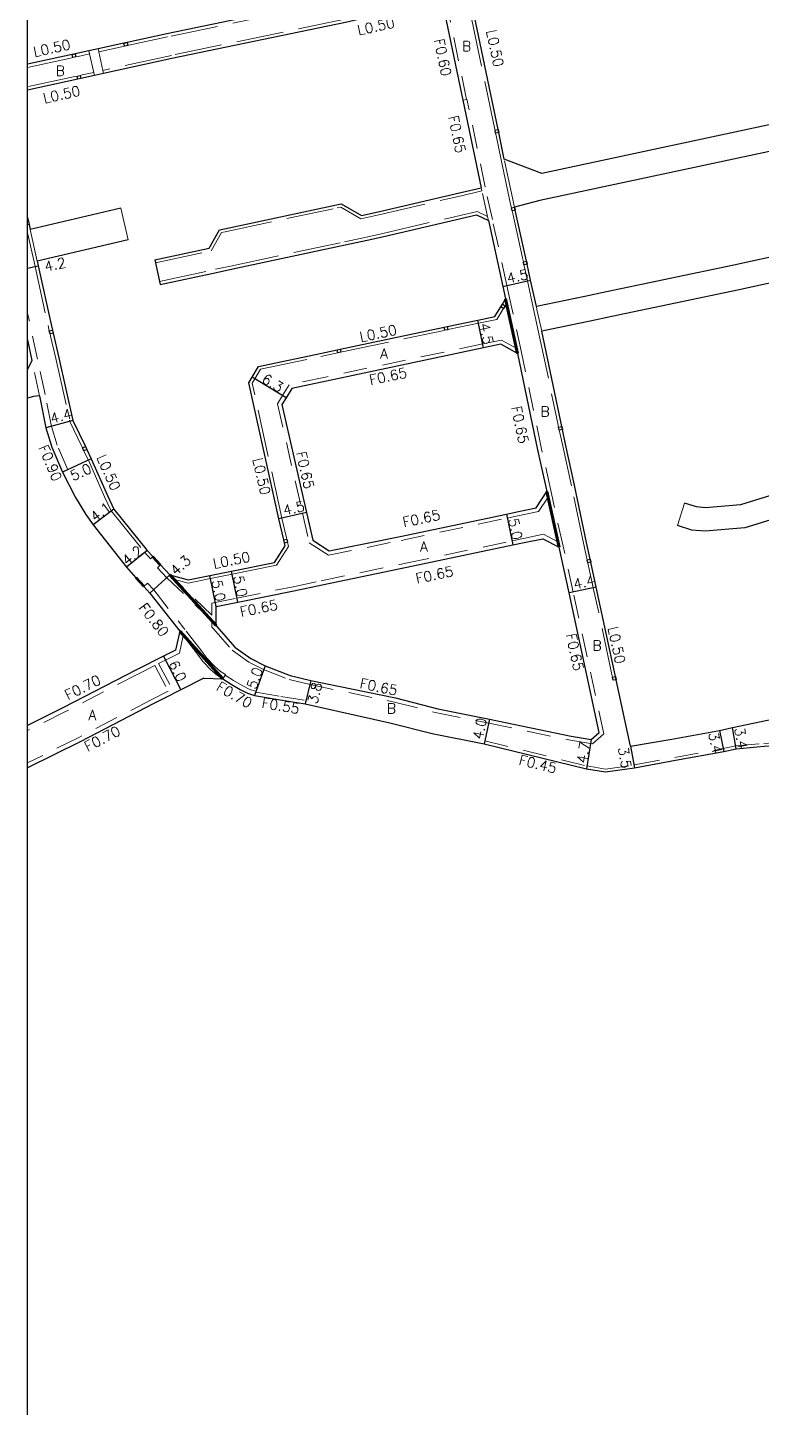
# Model space of a CAD drawing. Header units: metres. Extents: x -11200 to -10400, y -111600 to -111000.
# Drawn here: x -11200 to -11083.7, y -111480.3 to -111261.6 of the extents above; entities that cross this region are included whole.
import ezdxf

# ---------------------------------------------------------------- set-up
doc = ezdxf.new("R2010")
doc.units = ezdxf.units.M
doc.header["$LTSCALE"] = 2.5
doc.linetypes.add('22320', pattern=[2.5, 1.5, -1])
doc.linetypes.add('22330', pattern=[4, 3, -1])
for name, color, linetype, lineweight in [('2101000', 177, 'Continuous', 30), ('2101001', 1, 'Continuous', 30), ('2102000', 191, 'Continuous', 30), ('2102001', 191, 'Continuous', 9), ('2203000', 5, 'Continuous', 50), ('2232000', 4, '22320', 9), ('2233000', 62, '22330', 9), ('6165200', 3, 'Continuous', 30), ('9201100', 215, 'Continuous', 30), ('9202200', 155, 'Continuous', 60), ('9203500', 155, 'Continuous', 30)]:
    doc.layers.add(name, color=color, linetype=linetype, lineweight=lineweight)
for name, color, linetype in [('2235000', 7, 'Continuous'), ('9201500', 222, 'Continuous'), ('9202100', 82, 'Continuous'), ('999', 7, 'Continuous')]:
    doc.layers.add(name, color=color, linetype=linetype)
doc.styles.add('Dm_Anotation', font='txt.shx', dxfattribs={"bigfont": 'pscdm.shx'})

msp = doc.modelspace()

# ---------------------------------------------------------------- linework, layer by layer
at = {"layer": '2101000'}
for points in [[(-11135.64, -111252.11), (-11136.75, -111253.89), (-11141.28, -111254.87), (-11147.31, -111256.16), (-11147.8, -111256.27), (-11150.43, -111256.83), (-11177.92, -111262.56), (-11184.24, -111263.94), (-11184.73, -111264.05), (-11188.83, -111264.95), (-11190.3, -111265.27), (-11192.44, -111265.74), (-11192.93, -111265.84), (-11200, -111267.39)], [(-11124.46, -111282.45), (-11125.34, -111278.22), (-11125.45, -111277.73), (-11129.24, -111259.55), (-11129.34, -111259.06), (-11129.58, -111257.91), (-11129.91, -111256.43)], [(-11133.99, -111258.8), (-11135.83, -111257.78), (-11140.44, -111258.78), (-11146.36, -111260.05), (-11146.85, -111260.16), (-11149.61, -111260.75), (-11177.12, -111266.48), (-11187.95, -111268.85), (-11189.42, -111269.17), (-11191.56, -111269.64), (-11192.05, -111269.74), (-11200, -111271.48)], [(-11133.99, -111258.8), (-11133.99, -111258.85), (-11133.65, -111260.47), (-11131.01, -111273.08), (-11128.11, -111286.98)], [(-11179.83, -111298.38), (-11171.21, -111296.52), (-11169.58, -111293.62), (-11168.82, -111293.46), (-11151.04, -111289.67), (-11150.3, -111289.51), (-11147.08, -111291.38), (-11144.47, -111290.78), (-11131.36, -111287.73), (-11128.11, -111286.98)], [(-11119.37, -111305.81), (-11120.29, -111301.63), (-11120.85, -111299.09), (-11120.95, -111298.6), (-11122.73, -111290.54), (-11122.83, -111290.05)], [(-11200, -111291.69), (-11199.88, -111292.29), (-11199.77, -111292.77), (-11199.61, -111293.56)], [(-11178.99, -111302.29), (-11170.09, -111300.37), (-11167.46, -111299.81), (-11149.68, -111296.03), (-11146.18, -111295.28), (-11143.57, -111294.67), (-11130.46, -111291.63), (-11128.84, -111291.25), (-11126.98, -111292.14)], [(-11126.98, -111292.14), (-11124.69, -111302.59), (-11124.25, -111304.57)], [(-11198.49, -111298.6), (-11198.33, -111299.35), (-11196.26, -111308.66), (-11196.07, -111309.52), (-11195.96, -111310.01), (-11195.07, -111313.91), (-11192.85, -111323.83), (-11190.85, -111327.99), (-11190.63, -111328.44), (-11189.91, -111329.94), (-11187.35, -111335.74), (-11186.35, -111337.88), (-11181.05, -111344.47), (-11180.16, -111345.41), (-11178.93, -111346.74), (-11177.45, -111348.32)], [(-11177.45, -111348.32), (-11174.56, -111349.12), (-11171.13, -111348.42), (-11167.69, -111347.73), (-11160.87, -111346.35), (-11159.2, -111343.73), (-11159.3, -111343.27), (-11159.42, -111342.79), (-11160.18, -111339.42), (-11164.95, -111317.86), (-11164.43, -111316.99), (-11163.4, -111315.29), (-11153.65, -111313.21), (-11150.96, -111312.64), (-11150.47, -111312.54), (-11134, -111309.07), (-11133.51, -111308.97), (-11128.67, -111307.95), (-11125.98, -111307.39), (-11125.02, -111305.83), (-11124.76, -111305.41), (-11124.25, -111304.57)], [(-11104.44, -111375.44), (-11106.71, -111364.93), (-11106.81, -111364.44), (-11109.88, -111350.24), (-11110.75, -111346.3), (-11110.85, -111345.81), (-11111.43, -111343.19), (-11113.33, -111334.12), (-11114.77, -111327.58), (-11115.26, -111325.28), (-11115.36, -111324.79), (-11118.53, -111309.72)], [(-11200, -111311.09), (-11199.31, -111314.33)], [(-11122.39, -111313.23), (-11125.02, -111311.78), (-11127.74, -111312.36), (-11152.65, -111317.6), (-11158.14, -111318.77), (-11159.03, -111320.24), (-11159.69, -111321.34), (-11155.8, -111338.42), (-11154.79, -111342.84), (-11152.19, -111344.53), (-11140.94, -111342.22), (-11124.12, -111338.68), (-11122.47, -111338.33), (-11119.42, -111337.69), (-11117.72, -111335.09)], [(-11122.39, -111313.23), (-11119.17, -111328.52), (-11117.72, -111335.09)], [(-11198.09, -111319.93), (-11197.09, -111325), (-11196.15, -111328.07), (-11194.45, -111332.05), (-11192.39, -111336.06), (-11190.78, -111338.74), (-11189.61, -111340.37), (-11184.32, -111347.1), (-11182.83, -111348.76), (-11181.57, -111350.16), (-11180.64, -111351.2), (-11175.89, -111357.24)], [(-11170.14, -111356.32), (-11170.13, -111353.32), (-11166.69, -111352.63), (-11157.81, -111350.83), (-11153.34, -111349.87), (-11139.92, -111347.11), (-11123.09, -111343.57), (-11121.29, -111343.19), (-11118.36, -111342.58), (-11115.78, -111343.9)], [(-11170.14, -111356.32), (-11169.99, -111356.49), (-11167.15, -111359.77), (-11164.62, -111361.57), (-11162.37, -111362.72), (-11158.37, -111364.27), (-11155.1, -111365.07), (-11141.72, -111367.83), (-11134.99, -111369.54), (-11126.8, -111371.16), (-11113.86, -111373.89), (-11110.69, -111374.4), (-11109.41, -111373.29), (-11114.17, -111351.19), (-11115.78, -111343.9)], [(-11175.89, -111357.24), (-11176.56, -111360.23), (-11178.45, -111361.19), (-11182.74, -111363.37), (-11194.4, -111369.4), (-11200, -111372.19)], [(-11172.05, -111364.67), (-11175.73, -111366.54), (-11176.75, -111367.06), (-11177.38, -111367.37), (-11179.98, -111368.69), (-11191.69, -111374.76), (-11200, -111378.9)], [(-11172.05, -111364.67), (-11169.05, -111364.8)], [(-11169.05, -111364.8), (-11167.75, -111365.65), (-11166.31, -111366.48), (-11165.17, -111367.06), (-11164.02, -111367.44), (-11159.96, -111368.12), (-11156, -111368.76), (-11142.58, -111371.74), (-11135.87, -111373.44), (-11127.63, -111375.07), (-11111.44, -111379.04), (-11108.43, -111379.55), (-11103.84, -111378.89)], [(-11104.44, -111375.44), (-11097.92, -111374.34), (-11090.38, -111372.96), (-11088.32, -111372.52), (-11081.73, -111371.15), (-11080.17, -111370.84), (-11078.48, -111370.52), (-11077.24, -111370.36), (-11076.74, -111370.37), (-11073.14, -111372.35), (-11069.74, -111373.67), (-11066.14, -111374.97)], [(-11103.84, -111378.89), (-11097.33, -111377.69), (-11089.67, -111376.29), (-11087.71, -111375.87), (-11083.3, -111375.48), (-11080.3, -111375.3), (-11077.51, -111375.52), (-11073.89, -111376.17), (-11072.55, -111376.43), (-11072.17, -111376.5), (-11070.13, -111376.9), (-11066.73, -111377.44)]]:
    msp.add_lwpolyline(points, dxfattribs=at)
at = {"layer": '2101001'}
msp.add_lwpolyline([(-11179.83, -111298.38), (-11179.73, -111298.87), (-11179.09, -111301.8), (-11178.99, -111302.29)], dxfattribs=at)
at = {"layer": '2102000'}
for points in [[(-11072.8, -111271.06), (-11077.56, -111275.96), (-11118.5, -111284.7), (-11124.46, -111282.45)], [(-11070.37, -111278.71), (-11071.16, -111278.87), (-11075.51, -111279.75), (-11118.83, -111288.99), (-11122.83, -111290.05)], [(-11185.25, -111290.21), (-11199.61, -111293.56)], [(-11067.82, -111294.8), (-11088.1, -111299.23), (-11108.24, -111303.47), (-11111.69, -111304.2), (-11119.37, -111305.81)], [(-11184.08, -111295.24), (-11198.49, -111298.6)], [(-11065.85, -111300.03), (-11066.63, -111300.21), (-11068.68, -111299.08), (-11087.26, -111303.14), (-11107.42, -111307.39), (-11110.87, -111308.11), (-11117.23, -111309.45), (-11117.72, -111309.55), (-11118.53, -111309.72)], [(-11199.31, -111314.33), (-11200, -111315.75)], [(-11198.09, -111319.93), (-11199.09, -111320.07), (-11200, -111320.31)], [(-11059.16, -111330.69), (-11059.94, -111330.88), (-11069.46, -111333.26), (-11082.57, -111335.87), (-11087.03, -111337.23), (-11092.59, -111337.68), (-11094, -111337.56), (-11095.92, -111336.96)], [(-11059.18, -111334.48), (-11068.65, -111336.87), (-11081.67, -111339.46), (-11086.34, -111340.88), (-11092.6, -111341.39), (-11094.72, -111341.21), (-11097.02, -111340.49)]]:
    msp.add_lwpolyline(points, dxfattribs=at)
at = {"layer": '2102001'}
for points in [[(-11184.08, -111295.24), (-11185.25, -111290.21)], [(-11097.02, -111340.49), (-11095.92, -111336.96)]]:
    msp.add_lwpolyline(points, dxfattribs=at)
at = {"layer": '2203000'}
for points in [[(-11178.93, -111346.74), (-11180.16, -111345.41)], [(-11181.57, -111350.16), (-11182.83, -111348.76)]]:
    msp.add_lwpolyline(points, dxfattribs=at)
at = {"layer": '2232000'}
for points in [[(-11130.43, -111272.96), (-11133.06, -111260.34), (-11133.4, -111258.72), (-11133.41, -111258.68), (-11135.05, -111251.99), (-11135.42, -111250.23), (-11141.43, -111221.82), (-11141.89, -111219.63)], [(-11190.3, -111265.27), (-11190.19, -111265.75), (-11189.53, -111268.68), (-11189.42, -111269.17)], [(-11188.83, -111264.95), (-11188.72, -111265.43), (-11188.06, -111268.36), (-11187.95, -111268.85)], [(-11170.79, -111356.58), (-11170.47, -111356.92), (-11167.59, -111360.25), (-11164.96, -111362.13), (-11162.64, -111363.31), (-11158.56, -111364.9), (-11155.24, -111365.71), (-11141.87, -111368.47), (-11135.14, -111370.17), (-11126.93, -111371.8), (-11113.98, -111374.53), (-11110.49, -111375.09), (-11108.69, -111373.52), (-11113.54, -111351.05), (-11115.15, -111343.76), (-11117.09, -111334.95), (-11118.54, -111328.39), (-11121.75, -111313.09), (-11123.62, -111304.43), (-11124.05, -111302.45), (-11126.35, -111292), (-11127.48, -111286.85), (-11130.38, -111272.95)], [(-11131.01, -111273.08), (-11130.43, -111272.96), (-11130.38, -111272.95)], [(-11126.98, -111292.14), (-11127.12, -111291.52), (-11128.01, -111287.47), (-11128.11, -111286.98)], [(-11122.57, -111312.39), (-11124.1, -111305.28), (-11124.25, -111304.57)], [(-11194.45, -111332.05), (-11193.63, -111331.67), (-11195.3, -111327.76), (-11196.21, -111324.78), (-11197.21, -111319.75), (-11198.43, -111314.14), (-11199.72, -111308.11), (-11200, -111306.87)], [(-11122.57, -111312.39), (-11124.92, -111311.1), (-11127.88, -111311.72), (-11152.79, -111316.96), (-11158.56, -111318.19), (-11159.58, -111319.9), (-11160.38, -111321.23), (-11156.43, -111338.56), (-11155.36, -111343.24), (-11152.32, -111345.22), (-11140.81, -111342.85), (-11123.98, -111339.32), (-11122.33, -111338.97), (-11119.02, -111338.27), (-11117.53, -111335.98)], [(-11198.09, -111319.93), (-11199.31, -111314.33)], [(-11115.96, -111343.08), (-11117.53, -111335.98)], [(-11170.79, -111354.72), (-11170.78, -111352.79), (-11166.82, -111351.99), (-11157.94, -111350.19), (-11153.47, -111349.24), (-11140.06, -111346.48), (-11123.22, -111342.94), (-11121.43, -111342.56), (-11118.27, -111341.89), (-11115.96, -111343.08)], [(-11179.4, -111347.18), (-11178.93, -111346.74)], [(-11179.4, -111347.18), (-11177.91, -111348.77)], [(-11170.79, -111355.62), (-11177.91, -111348.77)], [(-11170.79, -111354.72), (-11176.69, -111349.05), (-11177.45, -111348.32)], [(-11181.57, -111350.16), (-11180.98, -111349.62), (-11180.02, -111350.69), (-11175.26, -111356.75)], [(-11170.79, -111356.58), (-11170.79, -111355.62)], [(-11175.34, -111357.95), (-11175.95, -111360.7), (-11178.13, -111361.81), (-11179.23, -111362.37)], [(-11169.05, -111364.8), (-11169.88, -111364.28), (-11170.96, -111363.37), (-11172.21, -111362.04), (-11173.22, -111360.65), (-11175.34, -111357.95), (-11175.89, -111357.24)], [(-11168.62, -111364.13), (-11169.41, -111363.63), (-11170.4, -111362.79), (-11171.59, -111361.53), (-11172.58, -111360.17), (-11175.09, -111356.97), (-11175.26, -111356.75)], [(-11179.85, -111362.69), (-11182.42, -111363.99), (-11194.08, -111370.03), (-11200, -111372.98)], [(-11179.85, -111362.69), (-11177.7, -111366.75)], [(-11179.23, -111362.37), (-11176.75, -111367.06)], [(-11169.05, -111364.8), (-11168.68, -111364.21), (-11168.62, -111364.13)], [(-11168.68, -111364.21), (-11167.38, -111365.05), (-11165.98, -111365.86), (-11164.9, -111366.41), (-11163.86, -111366.76), (-11163.79, -111366.77)], [(-11177.7, -111366.75), (-11180.29, -111368.07), (-11192.01, -111374.13), (-11200, -111378.12)], [(-11164.02, -111367.44), (-11163.84, -111366.91), (-11163.79, -111366.77)], [(-11163.84, -111366.91), (-11159.87, -111367.58), (-11155.9, -111368.22), (-11156, -111368.76)], [(-11127.63, -111375.07), (-11127.53, -111374.63), (-11111.35, -111378.6), (-11108.42, -111379.09), (-11103.91, -111378.44)], [(-11103.91, -111378.44), (-11103.56, -111378.38), (-11097.42, -111377.25), (-11089.75, -111375.85), (-11087.78, -111375.42), (-11083.33, -111375.03), (-11080.29, -111374.85), (-11077.45, -111375.07), (-11073.81, -111375.73), (-11072.45, -111375.99)]]:
    msp.add_lwpolyline(points, dxfattribs=at)
at = {"layer": '2233000'}
for points in [[(-11147.69, -111256.76), (-11148.08, -111256.84), (-11150.33, -111257.32), (-11177.81, -111263.05), (-11183.95, -111264.39), (-11184.13, -111264.43)], [(-11146.96, -111259.67), (-11147.39, -111259.76), (-11149.71, -111260.26), (-11177.22, -111265.99), (-11188.06, -111268.36)], [(-11125.93, -111277.84), (-11126.01, -111277.49), (-11129.64, -111260.07), (-11129.73, -111259.65)], [(-11192.82, -111266.33), (-11193.21, -111266.41), (-11200, -111267.9)], [(-11190.19, -111265.75), (-11191.98, -111266.14), (-11192.34, -111266.22)], [(-11184.62, -111264.54), (-11184.88, -111264.59), (-11188.72, -111265.43)], [(-11189.53, -111268.68), (-11191.35, -111269.08), (-11191.67, -111269.15)], [(-11192.16, -111269.26), (-11192.51, -111269.33), (-11200, -111270.97)], [(-11123.32, -111290.15), (-11123.45, -111289.55), (-11124.95, -111282.55), (-11125.76, -111278.67), (-11125.83, -111278.32)], [(-11122.83, -111290.05), (-11124.46, -111282.45)], [(-11179.73, -111298.87), (-11170.89, -111296.96), (-11169.26, -111294.06), (-11168.71, -111293.94), (-11150.94, -111290.16), (-11150.38, -111290.04), (-11147.17, -111291.91), (-11144.36, -111291.26), (-11131.25, -111288.22), (-11128.01, -111287.47)], [(-11179.09, -111301.8), (-11170.2, -111299.88), (-11167.57, -111299.32), (-11149.79, -111295.54), (-11146.29, -111294.79), (-11143.68, -111294.19), (-11130.57, -111291.14), (-11128.78, -111290.73), (-11127.12, -111291.52)], [(-11121.44, -111298.71), (-11121.58, -111298.09), (-11123.13, -111291.03), (-11123.21, -111290.64)], [(-11200, -111294.1), (-11198.98, -111298.71), (-11198.81, -111299.46), (-11196.75, -111308.77), (-11196.62, -111309.36), (-11196.56, -111309.63)], [(-11198.49, -111298.6), (-11199.61, -111293.56)], [(-11179.83, -111298.38), (-11179.73, -111298.87)], [(-11121.34, -111299.2), (-11121.26, -111299.56), (-11120.78, -111301.73), (-11119.86, -111305.92), (-11119.02, -111309.83), (-11115.96, -111324.34), (-11115.85, -111324.89)], [(-11179.09, -111301.8), (-11178.99, -111302.29)], [(-11124.34, -111305.67), (-11124.22, -111305.48), (-11124.1, -111305.28)], [(-11118.53, -111309.72), (-11119.28, -111306.25), (-11119.37, -111305.81)], [(-11133.41, -111309.46), (-11133.13, -111309.4), (-11128.57, -111308.44), (-11125.66, -111307.83), (-11124.71, -111306.28), (-11124.6, -111306.09)], [(-11196.44, -111310.12), (-11196.37, -111310.47), (-11195.55, -111314.02), (-11193.32, -111323.99), (-11191.41, -111327.97), (-11191.3, -111328.21)], [(-11150.37, -111313.03), (-11150.14, -111312.98), (-11134.23, -111309.63), (-11133.9, -111309.56)], [(-11158.93, -111342.67), (-11158.97, -111342.47), (-11159.7, -111339.31), (-11164.42, -111317.95), (-11164, -111317.25), (-11163.09, -111315.73), (-11153.54, -111313.7), (-11151.12, -111313.19), (-11150.86, -111313.13)], [(-11111.34, -111345.92), (-11111.38, -111345.73), (-11111.92, -111343.29), (-11113.82, -111334.23), (-11115.26, -111327.68), (-11115.65, -111325.83), (-11115.75, -111325.38)], [(-11191.08, -111328.66), (-11191.01, -111328.81), (-11190.37, -111330.15), (-11187.8, -111335.95), (-11186.77, -111338.15), (-11181.43, -111344.79), (-11180.53, -111345.76), (-11180.16, -111345.41)], [(-11176.69, -111349.05), (-11174.57, -111349.63), (-11171.03, -111348.91), (-11167.59, -111348.22), (-11160.56, -111346.79), (-11158.67, -111343.83), (-11158.78, -111343.33), (-11158.82, -111343.16)], [(-11107.3, -111364.54), (-11107.39, -111364.13), (-11110.36, -111350.35), (-11111.17, -111346.68), (-11111.23, -111346.41)]]:
    msp.add_lwpolyline(points, dxfattribs=at)
at = {"layer": '2235000'}
for points in [[(-11184.24, -111263.94), (-11184.13, -111264.43), (-11184.62, -111264.54), (-11184.73, -111264.05)], [(-11192.44, -111265.74), (-11192.34, -111266.22), (-11192.82, -111266.33), (-11192.93, -111265.84)], [(-11191.67, -111269.15), (-11191.56, -111269.64), (-11192.05, -111269.74), (-11192.16, -111269.26)], [(-11125.45, -111277.73), (-11125.34, -111278.22), (-11125.83, -111278.32), (-11125.93, -111277.84)], [(-11123.32, -111290.15), (-11122.83, -111290.05), (-11122.73, -111290.54), (-11123.21, -111290.64)], [(-11121.44, -111298.71), (-11120.95, -111298.6), (-11120.85, -111299.09), (-11121.34, -111299.2)], [(-11124.76, -111305.41), (-11124.34, -111305.67), (-11124.6, -111306.09), (-11125.02, -111305.83)], [(-11196.07, -111309.52), (-11195.96, -111310.01), (-11196.44, -111310.12), (-11196.56, -111309.63)], [(-11133.51, -111308.97), (-11133.41, -111309.46), (-11133.9, -111309.56), (-11134, -111309.07)], [(-11150.47, -111312.54), (-11150.37, -111313.03), (-11150.86, -111313.13), (-11150.96, -111312.64)], [(-11115.85, -111324.89), (-11115.36, -111324.79), (-11115.26, -111325.28), (-11115.75, -111325.38)], [(-11190.85, -111327.99), (-11190.63, -111328.44), (-11191.08, -111328.66), (-11191.3, -111328.21)], [(-11158.93, -111342.67), (-11158.82, -111343.16), (-11159.3, -111343.27), (-11159.42, -111342.79)], [(-11111.34, -111345.92), (-11110.85, -111345.81), (-11110.75, -111346.3), (-11111.23, -111346.41)], [(-11107.3, -111364.54), (-11106.81, -111364.44), (-11106.71, -111364.93), (-11107.2, -111365.03)]]:
    msp.add_lwpolyline(points, close=True, dxfattribs=at)
msp.add_lwpolyline([(-11200, -111292.31), (-11199.88, -111292.29), (-11199.77, -111292.77), (-11200, -111292.82)], dxfattribs=at)
at = {"layer": '6165200'}
for points in [[(-11179.04, -111346.84), (-11180.27, -111345.52)], [(-11182.72, -111348.66), (-11181.46, -111350.06)]]:
    msp.add_lwpolyline(points, dxfattribs=at)
at = {"layer": '9201100'}
for points in [[(-11179.83, -111298.38), (-11178.99, -111302.29)], [(-11200, -111299.72), (-11198.33, -111299.35)], [(-11124.69, -111302.59), (-11120.29, -111301.63)], [(-11127.74, -111312.36), (-11128.67, -111307.95)], [(-11159.03, -111320.24), (-11164.43, -111316.99)], [(-11192.85, -111323.83), (-11197.09, -111325)], [(-11189.91, -111329.94), (-11194.45, -111332.05)], [(-11186.35, -111337.88), (-11189.61, -111340.37)], [(-11155.8, -111338.42), (-11160.18, -111339.42)], [(-11124.12, -111338.68), (-11123.09, -111343.57)], [(-11181.05, -111344.47), (-11184.32, -111347.1)], [(-11177.45, -111348.32), (-11180.64, -111351.2)], [(-11170.13, -111353.32), (-11171.13, -111348.42)], [(-11166.69, -111352.63), (-11167.69, -111347.73)], [(-11109.88, -111350.24), (-11114.17, -111351.19)], [(-11178.45, -111361.19), (-11175.73, -111366.54)], [(-11162.37, -111362.72), (-11164.02, -111367.44)], [(-11155.1, -111365.07), (-11156, -111368.76)], [(-11126.8, -111371.16), (-11127.63, -111375.07)], [(-11090.38, -111372.96), (-11089.67, -111376.29)], [(-11087.71, -111375.87), (-11088.32, -111372.52)], [(-11110.69, -111374.4), (-11111.44, -111379.04)], [(-11104.44, -111375.44), (-11103.84, -111378.89)]]:
    msp.add_lwpolyline(points, dxfattribs=at)
at = {"layer": '9202200'}
for points in [[(-11124.25, -111304.57), (-11122.39, -111313.23)], [(-11117.72, -111335.09), (-11115.78, -111343.9)], [(-11177.45, -111348.32), (-11170.14, -111356.32)], [(-11175.89, -111357.24), (-11169.05, -111364.8)]]:
    msp.add_lwpolyline(points, dxfattribs=at)
at = {"layer": '999'}
msp.add_lwpolyline([(-11200, -111000), (-10400, -111000), (-10400, -111600), (-11200, -111600)], close=True, dxfattribs=at)

# ---------------------------------------------------------------- texts
at = {"layer": '9201500', "style": 'Dm_Anotation'}
for s, rotation, p in [('4.2', 12.4832, (-11197.15, -111300.28)), ('4.5', 12.3887, (-11123.87, -111302.14)), ('4.5', 281.8948, (-11128.44, -111308.57)), ('6.3', 329.0231, (-11163.05, -111317.71)), ('4.4', 15.4222, (-11196.15, -111324.37)), ('5.0', 24.9819, (-11192.8, -111333.47)), ('4.1', 37.2968, (-11189.31, -111340.01)), ('4.5', 12.8405, (-11159.31, -111338.91)), ('5.0', 281.9048, (-11123.83, -111339.54)), ('4.2', 38.8335, (-11184.24, -111346.93)), ('4.3', 42.1619, (-11176.5, -111348.54)), ('5.0', 281.4939, (-11170.85, -111349.29)), ('5.0', 281.4818, (-11167.41, -111348.59)), ('4.4', 12.4385, (-11113.31, -111350.62)), ('6.0', 296.9523, (-11177.72, -111362.39)), ('5.0', 70.7025, (-11163.82, -111366.56)), ('3.8', 76.2778, (-11154.11, -111368.89)), ('4.0', 78.1018, (-11127.91, -111374.53)), ('3.4', 282.06, (-11092.13, -111373.44)), ('3.4', 280.307, (-11088, -111372.67)), ('4.7', 80.7482, (-11111.42, -111378.29)), ('3.5', 279.7936, (-11106.43, -111375.74))]:
    msp.add_text(s, height=1.6, rotation=rotation, dxfattribs=at).set_placement(p)
at = {"layer": '9202100', "style": 'Dm_Anotation'}
for s, p in [('B', (-11131.14, -111265.33)), ('B', (-11195.55, -111269.22)), ('A', (-11144.13, -111314.05)), ('B', (-11118.71, -111323.23)), ('A', (-11137.8, -111344.61)), ('B', (-11110.47, -111360.31)), ('B', (-11143.06, -111370.28)), ('A', (-11190.35, -111371.32))]:
    msp.add_text(s, height=1.6, dxfattribs=at).set_placement(p)
at = {"layer": '9203500', "style": 'Dm_Anotation'}
for s, rotation, p in [('L0.50', 12.1406, (-11147.54, -111262.8)), ('L0.50', 281.7922, (-11127.32, -111262.1)), ('L0.50', 12.3325, (-11198.91, -111266.26)), ('F0.60', 281.7922, (-11135.61, -111263.51)), ('L0.50', 12.3325, (-11197.35, -111273.6)), ('F0.65', 281.7922, (-11133.34, -111275.7)), ('L0.50', 11.8789, (-11147.21, -111311.44)), ('F0.65', 11.8789, (-11145.65, -111318.25)), ('F0.65', 281.8775, (-11123.37, -111321.74)), ('F0.90', 293.1494, (-11198.32, -111328.12)), ('L0.50', 293.8792, (-11189.1, -111329.69)), ('L0.50', 282.8417, (-11164.36, -111329.98)), ('F0.65', 282.841, (-11157.46, -111328.94)), ('F0.65', 11.8684, (-11140.38, -111340.78)), ('L0.50', 11.4456, (-11170.46, -111347.36)), ('F0.65', 11.8684, (-11138.3, -111349.71)), ('F0.80', 308.1307, (-11182.48, -111353.55)), ('F0.65', 11.4488, (-11166.15, -111354.99)), ('F0.65', 282.1749, (-11114.69, -111357.76)), ('L0.50', 282.1737, (-11108.06, -111356.69)), ('F0.70', 26.4821, (-11193.62, -111368.21)), ('F0.65', 348.3404, (-11147.48, -111366.24)), ('F0.70', 330.1944, (-11170.24, -111366.52)), ('F0.55', 350.5018, (-11163, -111369.36)), ('F0.70', 27.3732, (-11190.48, -111376.37)), ('F0.45', 346.2217, (-11122.26, -111378.36))]:
    msp.add_text(s, height=1.6, rotation=rotation, dxfattribs=at).set_placement(p)

doc.saveas('drawing.dxf')
